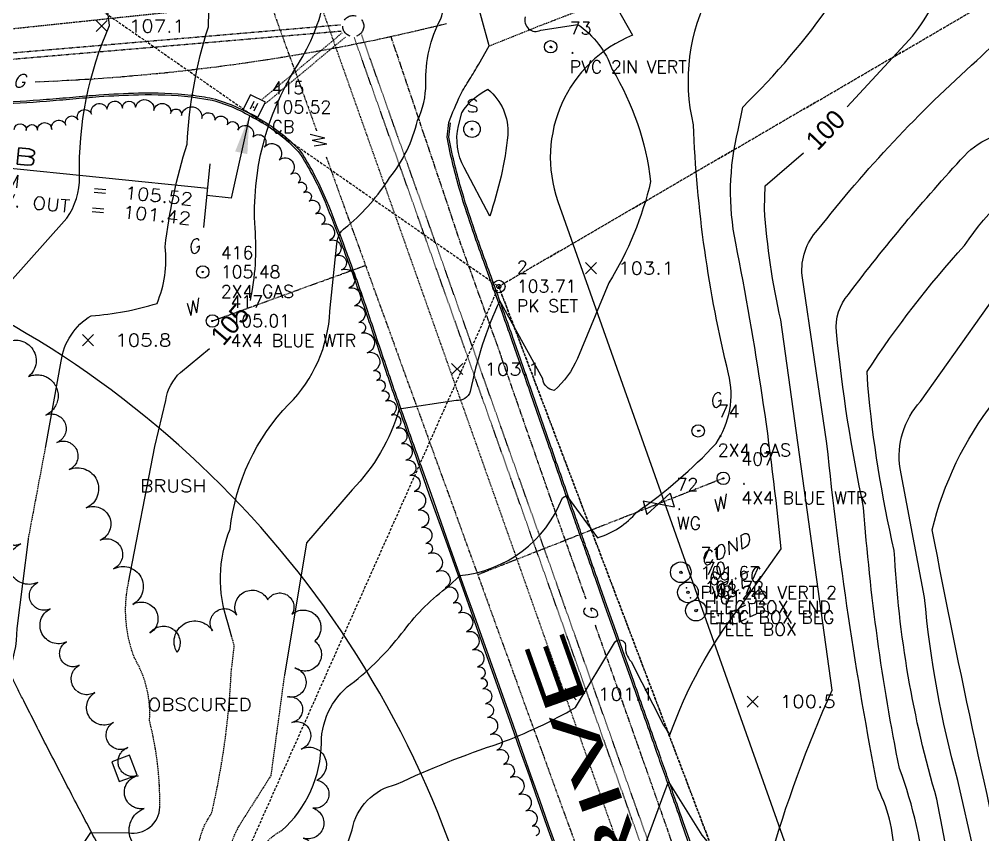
# Model space of a CAD drawing. Header units: feet. Extents: x 1023941 to 1026768, y 90264 to 94497.
# Drawn here: x 1024985.5 to 1025168.3, y 93148.8 to 93303.4 of the extents above; entities that cross this region are included whole.
import ezdxf
from ezdxf.enums import TextEntityAlignment as Align

# ---------------------------------------------------------------- set-up
doc = ezdxf.new("R2010")
doc.units = ezdxf.units.FT
doc.header["$MEASUREMENT"] = 0
for name, pattern in [('DASHED', [0.75, 0.5, -0.25]), ('DASHED4', [0.1875, 0.125, -0.0625]), ('DASHED8', [0.09375, 0.0625, -0.03125]), ('GAS', [1.44, 0.9, -0.06, 0.15, -0.06, 0, -0.06, 0.15, -0.06]), ('HIDDEN', [0.375, 0.25, -0.125]), ('LTP600', [40, 40, 0]), ('WATER2', [0.56, 0.4, -0.04, 0, -0.04, 0, -0.04, 0, -0.04])]:
    doc.linetypes.add(name, pattern=pattern)
for name, color, linetype in [('ANNOTATE', 10, 'Continuous'), ('BRUSH', 9, 'Continuous'), ('CF-INDEX', 11, 'Continuous'), ('CF-INTERMED', 9, 'Continuous'), ('CF-OB_INTER', 9, 'HIDDEN'), ('CF-OBS_INDX', 11, 'HIDDEN'), ('CURB', 10, 'Continuous'), ('CURB_BACK', 9, 'Continuous'), ('DESC', 2, 'Continuous'), ('DRIVE', 10, 'Continuous'), ('E1SIT', 11, 'Continuous'), ('E2SWL-H', 11, 'DASHED4'), ('E3BDL', 6, 'Continuous'), ('E6DRL-H', 9, 'DASHED8'), ('E6GAL', 9, 'GAS'), ('E6SIL', 9, 'Continuous'), ('E6SIT', 9, 'Continuous'), ('E6TOS', 9, 'Continuous'), ('E6WTL', 9, 'WATER2'), ('E7DRS', 10, 'Continuous'), ('E7DRS-H', 9, 'DASHED8'), ('E7GAT', 10, 'Continuous'), ('E7SIT', 10, 'Continuous'), ('E7SNT', 3, 'Continuous'), ('E7UTT', 10, 'Continuous'), ('E7WTS', 10, 'Continuous'), ('E7WTT', 10, 'Continuous'), ('ELEV', 9, 'Continuous'), ('GRAV_RD', 9, 'HIDDEN'), ('OBJECT', 10, 'Continuous'), ('PAVED_RD', 10, 'Continuous'), ('PNTS', 2, 'Continuous'), ('POST', 10, 'Continuous'), ('SIGN', 10, 'Continuous'), ('SPOTELEV', 9, 'Continuous'), ('STRUCTURE', 11, 'Continuous'), ('TEXT', 10, 'Continuous'), ('TEXT-OBS', 2, 'Continuous'), ('TREELINE', 9, 'LTP600'), ('W6TOS', 10, 'Continuous'), ('W6TVL', 10, 'DASHED'), ('W7TVS', 10, 'Continuous')]:
    doc.layers.add(name, color=color, linetype=linetype)
doc.styles.add('240BT', font='swiss.ttf', dxfattribs={"width": 2, "height": 8})
doc.styles.add('60', font='simplex.shx', dxfattribs={"width": 1.15, "height": 2.4})
doc.styles.add('60S', font='simplex.shx', dxfattribs={"width": 1.15, "oblique": 22, "height": 2.4})
doc.styles.add('80', font='simplex.shx', dxfattribs={"width": 1.66, "height": 3.08})
doc.styles.add('S6', font='SIMPLEX', dxfattribs={"height": 0.083333})
doc.dimstyles.get("Standard").update_dxf_attribs({"dimtxt": 0.18, "dimasz": 0.18, "dimexe": 0.18, "dimexo": 0.0625, "dimgap": 0.09, "dimtad": 0, "dimtih": 1, "dimtoh": 1, "dimdec": 4, "dimzin": 0, "dimdsep": 46, "dimtxsty": 'Standard', "dimcen": 0.09, "dimadec": 0, "dimazin": 0, "dimtfac": 1, "dimtdec": 4, "dimtofl": 0, "dimtmove": 0, "dimatfit": 3, "dimfxl": 1, "dimtolj": 1, "dimtzin": 0, "dimarcsym": 0})

# ---------------------------------------------------------------- blocks, each defined once
blk = doc.blocks.new('DMH')
blk.add_circle((0, 0), 0.05)
blk = doc.blocks.new('POST')
for radius in [0.49, 0.0508]:
    blk.add_circle((0, 0), radius)
blk = doc.blocks.new('ELOUT')
at = {"layer": 'E6SIL'}
for p, q in [((-0.1174, 0.1521), (-0.1174, -0.1521)), ((-1.2174, 0.0351), (-0.1174, 0.0351)), ((0, 0), (-0.1174, 0))]:
    blk.add_line(p, q, dxfattribs=at)
at = {"layer": 'E1SIT', "style": '80', "width": 1.66}
blk.add_attdef('STRUC.', (-1.1636, 0.0579), '', height=0.077, dxfattribs=at)
at = {"layer": 'E6SIT', "style": '60', "width": 1.15}
blk.add_text('OUT', height=0.06, dxfattribs=at).set_placement((-0.9358, -0.1462))
at = {"layer": 'E7SIT', "style": '60', "width": 1.15}
for s, p in [('RIM', (-1.1636, -0.0542)), ('=', (-0.6617, -0.0542)), ('INV.', (-1.1636, -0.1462)), ('=', (-0.6617, -0.1462))]:
    blk.add_text(s, height=0.06, dxfattribs=at).set_placement(p)
for tag, p in [('RIM', (-0.5059, -0.0542)), ('INV.OUT', (-0.5059, -0.1462))]:
    blk.add_attdef(tag, p, '', height=0.06, dxfattribs=at)
blk = doc.blocks.new('POINT')
blk.add_point((0, 0))
at = {"layer": 'DESC', "style": 'S6'}
blk.add_attdef('DESC', (0.1191, -0.1698), '', height=0.0833, dxfattribs=at)
at = {"layer": 'ELEV', "style": 'S6'}
blk.add_attdef('ELEV', (0.1191, -0.0403), '', height=0.0833, dxfattribs=at)
at = {"layer": 'PNTS', "style": 'S6'}
blk.add_attdef('POINT', (0.1191, 0.0855), '', height=0.0833, dxfattribs=at)
blk = doc.blocks.new('IP')
for radius in [0.0296, 0.00977]:
    blk.add_circle((0, 0), radius)
blk = doc.blocks.new('WG')
for p, q in [((-0.0334, -0.0669), (0.0334, 0.0669)), ((-0.0334, 0.0669), (0.0334, -0.0669)), ((-0.0334, 0.0669), (0.0334, 0.0669)), ((-0.0334, -0.0669), (0.0334, -0.0669))]:
    blk.add_line(p, q)
blk = doc.blocks.new('CB')
for p, q in [((-0.01, -0.0204), (-0.01, 0.0205)), ((0.01, -0.0204), (0.01, 0.0205))]:
    blk.add_line(p, q)
at = {"flags": 128}
blk.add_lwpolyline([(0.0398, 0.0398), (-0.0398, 0.0398), (-0.0398, -0.0398), (0.0398, -0.0398)], close=True, dxfattribs=at)
blk = doc.blocks.new('SIGN')
for radius in [0.49, 0.0508]:
    blk.add_circle((0, 0), radius)
blk = doc.blocks.new('OBJECT')
for radius in [0.49, 0.0508]:
    blk.add_circle((0, 0), radius)
blk = doc.blocks.new('SPOT')
for p, q in [((-0.5, -0.5), (0.5, 0.5)), ((-0.5, 0.5), (0.5, -0.5))]:
    blk.add_line(p, q)

msp = doc.modelspace()

# ---------------------------------------------------------------- linework, layer by layer
at = {"layer": 'BRUSH', "flags": 128}
msp.add_lwpolyline([(1024984.5, 93282.55, -1), (1024986.8, 93282.37, -1), (1024988.92, 93282.44, -1), (1024991.67, 93282.53, -1), (1024994.29, 93283.36, -1), (1024996.58, 93284.35, -1), (1024999.18, 93285.46, -1), (1025002.17, 93286.38, -1), (1025005.03, 93286.58, -1), (1025007.55, 93286.76, -1), (1025011, 93286.16, -1), (1025014.19, 93285.57, -1), (1025016.25, 93285.19, -1), (1025020.08, 93284.64, -1), (1025022.58, 93284.28, -1), (1025024.92, 93283.4, -1), (1025026.94, 93282.42, -1), (1025029.76, 93281.06, -1), (1025031.95, 93279.2, -1), (1025034.81, 93276.78, -1), (1025037.02, 93274.06, -1), (1025038.36, 93272.4, -1), (1025039.47, 93270.58, -1), (1025040.46, 93268.97, -1), (1025041.76, 93266.55, -1), (1025042.87, 93264.51, -1), (1025044.33, 93261.47, -1), (1025045.59, 93258.61, -1), (1025046.64, 93255.93, -1), (1025048.01, 93252.44, -1), (1025049.06, 93249.1, -1), (1025049.88, 93245.96, -1), (1025050.42, 93243.91, -1), (1025051.46, 93240.18, -1), (1025052.69, 93236.77, -1), (1025053.34, 93234.96, -1), (1025054.26, 93232.9, -1), (1025055.02, 93231.05, -1), (1025056.11, 93228.39, -1), (1025056.97, 93225.91, -1), (1025057.99, 93222.96, -1), (1025058.85, 93219.82, -1), (1025059.6, 93216.92, -1), (1025060.38, 93213.91, -1), (1025061.16, 93210.37, -1), (1025061.82, 93207.06, -1), (1025062.62, 93204.04, -1), (1025063.13, 93202.11, -1), (1025064.63, 93198.67, -1), (1025066.32, 93195.6, -1), (1025067.84, 93192.73, -1), (1025068.84, 93190.85, -1), (1025070.31, 93187.27, -1), (1025071.5, 93183.84, -1), (1025072.45, 93180.61, -1), (1025073.08, 93178.45, -1), (1025073.43, 93176.48, -1), (1025073.93, 93173.64, -1), (1025074.35, 93171.05, -1), (1025074.88, 93167.83, -1), (1025076.11, 93164.82, -1), (1025077.44, 93162.13, -1), (1025078.66, 93159.66, -1), (1025080.26, 93156.41, -1), (1025081.6, 93153.31, -1), (1025082.77, 93150.42, -1), (1025083.52, 93148.56, -1)], format="xyb", dxfattribs=at)
at = {"layer": 'CF-INDEX', "flags": 128}
for points, elevation in [([(1025142.59, 93286.82), (1025154.33, 93299.52, 0.099354231), (1025161.7, 93312.79, -0.132669253), (1025168.19, 93320.81, 0.532194496), (1025168.76, 93326.68, 0.171015568), (1025162.57548, 93329.40781), (1025156.08, 93329.65, -0.609656161), (1025154.73279, 93332.09928), (1025154.73, 93352.16, -0.088678467), (1025164.18, 93372.18, 0.115578483), (1025173.06, 93395.3), (1025175.91, 93401.65, 0.105061443), (1025180.48, 93414.12, 0.067646878), (1025183.50911, 93435.38885, -0.202223393), (1025188.74751, 93447.62782, 0.067267603), (1025209.77, 93476.86, -0.062556426), (1025221.22, 93503.43, -0.038665189), (1025243.92065, 93521.69766, -0.046662127), (1025256.69514, 93527.33613, 0.169324307), (1025263.21, 93534.72, -0.169273955), (1025276.17, 93551.58, 0.055520273), (1025296.6, 93580.18), (1025308.07, 93599.07), (1025320.55, 93609.68)], 100), ([(1025029.33, 93250.1, 0.073934856), (1025030.2, 93263.85, -0.154498567), (1025037.94, 93294.25, 0.087944256), (1025043.20244, 93306.45501), (1025041.54, 93320.77), (1025039.72, 93321.22), (1025050.26, 93323.47, 0.162742498), (1025042.33, 93346.73, -0.295846267), (1025040.45663, 93356.47152, 0.147696968), (1025038.22, 93382.55, 0.218183554), (1025028.83, 93396.48), (1025024.03, 93400.78, -0.05626939), (1025024.02, 93413.94, -0.367542845), (1025027.25, 93424.11), (1025076.8, 93458.64, -0.047718052), (1025119.89, 93484.87, -0.074027261), (1025139.92506, 93492.9365, 0.068482437), (1025156.79, 93501.1), (1025168.14, 93507.04)], 105), ([(1025176.05109, 93126.45123, -0.011677527), (1025158.71, 93206.63, -0.104106154), (1025170.38069, 93230.87454, 0.17769359), (1025176.51, 93248.11), (1025196.31, 93263.58, 0.02735897), (1025220.26, 93296.2), (1025228.00497, 93298.22509), (1025228.95, 93298.66), (1025229.88, 93315.83, -0.286862442), (1025233.34, 93318.9), (1025239.05, 93321.79)], 95), ([(1025052.75, 93101.43, -0.046120461), (1025057.39, 93117.42, -0.147480165), (1025063.6109, 93118.90913, 0.061641686), (1025076.11, 93121.74, -0.194800718), (1025099.08, 93140.79, 0.208594313), (1025103.82, 93145.65), (1025107.83602, 93156.70611), (1025108.68, 93158.82), (1025114.97328, 93148.73743), (1025119.66, 93143.18, 0.760064694), (1025127.71973, 93143.35882, -0.036729437), (1025139.75, 93176.22), (1025129.99, 93246.44, -0.038957029), (1025126.86, 93267.47), (1025126.98, 93271.83), (1025134.3, 93278.14)], 100), ([(1025006.2, 93196.61), (1025011.17, 93222.44), (1025013.25, 93231.13, -0.168633872), (1025016.06396, 93236.47979), (1025021.54, 93240.98)], 105), ([(1024977.92, 93136.26), (1024979.62, 93136.68), (1024987.25, 93138.62, 0.189740512), (1024993.09195, 93141.67557), (1024997.52, 93146.92), (1024999.07, 93149.25), (1025006.19105, 93149.17133, 0.453780127), (1025012.14, 93154.04)], 105)]:
    msp.add_lwpolyline(points, format="xyb", dxfattribs=dict(at, elevation=elevation))
at = {"layer": 'CF-INTERMED', "flags": 128}
for points, elevation in [([(1025151.5, 93143.88, 0.121846859), (1025148.43, 93157.55, -0.022728143), (1025138.72465, 93222.98573), (1025134.03544, 93254.84129, -0.216076491), (1025136.97, 93263.46, -0.044365288), (1025167.19, 93295.63, 0.05584802), (1025179.06, 93309.27, 0.397211018), (1025180.36775, 93313.05729, 0.080998458), (1025171.73, 93330.5, 0.1136518), (1025173.42, 93347.31, -0.155364058), (1025179.12, 93373.5, 0.130783918), (1025180.88, 93381.96), (1025181.31, 93389.14, -0.042741435), (1025190.29, 93399.99, 0.077464171), (1025197.9054, 93420.70082, -0.112124919), (1025202.57, 93429.36, 0.066140816), (1025212.99, 93444.99, -0.069354048), (1025219.40564, 93452.31935, 0.121162541), (1025235.85008, 93477.34125, -0.06822061), (1025247.94457, 93507.08522), (1025253.04, 93517.08, 0.129719108), (1025268.55, 93525.58, 0.072804105), (1025276.94843, 93544.86856, -0.08422155)], 99), ([(1025025.82, 93186.27), (1025025.05451, 93188.98176, -0.181632539), (1025025.47716, 93206.72952, -0.165290721), (1025036.64704, 93230.46332, 0.185467488), (1025044.41423, 93248.06513), (1025045.76, 93260.85, -0.278428335), (1025047.82, 93264.26, 0.073784239), (1025055.72652, 93273.37061, 0.113916161), (1025061.03, 93284.26, 0.115512291), (1025062.61, 93291.24, -0.127745243), (1025065.4398, 93303.5522, 0.16182485), (1025065.70151, 93308.20765, 0.037421311), (1025059.42, 93323.49, 0.064779273), (1025067.57802, 93337.93076, 0.247178523), (1025065.17, 93352.21, -0.206008404), (1025062.85, 93359.41, -0.046923215), (1025067.06, 93397.08), (1025059.38066, 93414.7092, -0.139614459)], 104), ([(1025035.29, 93149.58, 0.210173172), (1025042.79, 93166.22, -0.249135316), (1025049.11, 93177.87, 0.058411419), (1025058.54, 93187.61, -0.071049434), (1025066.97, 93195.94), (1025069.05, 93197.95, 0.284176462), (1025088.52796, 93212.67327), (1025089.3, 93213.14), (1025095.19, 93205.09, 0.141989956), (1025102.65913, 93209.99609, 0.053951986), (1025117.69, 93222.98, 0.21197746), (1025120.06, 93236.22, -0.050546866), (1025113.40544, 93283.43757, -0.180533701), (1025116.65151, 93308.76842), (1025116.75, 93310.88), (1025106.83, 93310.78), (1025107.20134, 93316.26992), (1025108.25165, 93336.51525, -0.163548019), (1025114.4987, 93351.06926, -0.020798508), (1025131.7819, 93377.40028, -0.049103285), (1025148.51272, 93401.89602), (1025156.75, 93414.76, 0.25257753)], 102), ([(1024990.52, 93222.51), (1024993.40946, 93238.59153, -0.226768871), (1024999.12, 93247.23, 0.060299173), (1025011.61, 93249.57, 0.129180169), (1025013.15, 93260.29, -0.04821213), (1025017.31923, 93279.7403, -0.062678212), (1025021.34925, 93302.02642, 0.071864369), (1025019.91, 93317.63), (1025028.19, 93319.43, 0.215566683), (1025022.32871, 93341.11416), (1025016.04, 93351.28, -0.265225257), (1025013.29267, 93355.85118, 0.0315471), (1025008.67, 93380.76, -0.105160449), (1025008.95, 93387.96, 0.080833001), (1025009.57, 93403.02), (1025010.39, 93412.41)], 106), ([(1024952.3, 93193.43), (1024962.42, 93204.68, 0.076128477), (1024968.68, 93229.04, -0.168998846), (1024975.87, 93244.92), (1024994.5, 93265.71, 0.153848706), (1024996.89697, 93273.58405, -0.110908599), (1025002.62, 93302.28), (1025001.2, 93313.52, -0.289794588), (1025003.76, 93320.07), (1025011.89, 93331.98, 0.187445758), (1025000.65504, 93351.43915, -0.151907367), (1024993.87982, 93357.76486), (1024989.06023, 93363.4242, -0.432524351), (1024988.93923, 93365.65417, 0.080179791), (1024994.26627, 93375.92075, -0.173620199), (1024998.33, 93380.86, 0.294249215), (1025006.99, 93401.07), (1025007.07, 93410.61)], 107), ([(1025168.88, 93113.8, -0.019364146), (1025159.59487, 93155.535, -0.0584693), (1025151.5, 93202.67, -0.034019542), (1025146.49, 93234.07), (1025146.39, 93236.62, -0.041189682), (1025164.86, 93260.55, -0.124361598), (1025182.37, 93276.66, 0.20229435), (1025195.97, 93295.76, -0.106410781), (1025198.85159, 93302.92405), (1025204.7234, 93313.8831), (1025207.14, 93317.85), (1025214.14, 93315.15, 0.236776761), (1025217.13986, 93316.22356, -0.146104648), (1025235.42693, 93329.63636, 0.041467269), (1025271.16, 93353.34, -0.022872547), (1025297.51494, 93371.4912, 0.133495756)], 97), ([(1025172.9, 93118.11), (1025163.57, 93159.08, -0.045317887), (1025157.27, 93193.77), (1025152.61, 93218.26, -0.227673775), (1025156.51, 93230.96), (1025171.91386, 93252.7311, -0.150688741), (1025186.54, 93267.93, 0.120727154), (1025195.42176, 93276.81873, 0.048529486), (1025213.15, 93305.4, -0.242305916), (1025215.14025, 93307.37784), (1025221.79, 93309.04, 0.129044913), (1025222.9, 93317.23), (1025247.47, 93331.89), (1025302.27, 93369.37, 0.035692885)], 96), ([(1025037.06, 93135.02, 0.2072341), (1025048.62, 93149.74, -0.302248504), (1025057.06, 93158.36, -0.029738852), (1025076.64, 93166.16, 0.041664184), (1025091.02, 93172.91), (1025098.43, 93185.21, -0.756106958), (1025100.48411, 93184.67789, 0.209851803), (1025101.56, 93181.68), (1025107.74, 93169.58), (1025108.94, 93167.73, -0.080749825), (1025122.19, 93191.91), (1025130.05, 93203.04, 0.024765146), (1025121.42, 93261, -0.111307282), (1025121.87869, 93282.3864), (1025122.75, 93286.8, 0.048382902), (1025139.72054, 93306.75955)], 101), ([(1025081.49, 93303.9, 0.66266881), (1025084.43, 93301.35), (1025091.46, 93302.47, -0.157735155), (1025097.99, 93293.92, -0.105831967), (1025105.28, 93272.7, -0.080705643), (1025097.37085, 93253.45402), (1025091.38, 93239.12, -0.117009246), (1025086.95, 93233.06, -0.347200081), (1025084.8, 93235.23), (1025076.63, 93250.05, 0.059584446), (1025071.05327, 93232.85641, -0.34699501), (1025068.39698, 93231.13161), (1025057.55, 93229.5, -0.126499314), (1025048.61, 93214.23), (1025039.95, 93204.16), (1025035.77, 93179.05)], 103), ([(1025157.41152, 93139.44194, 0.069703901), (1025152.5, 93161.34, -0.031660826), (1025145.7, 93210.85, -0.027443994), (1025140.52678, 93244.17084, -0.202557716), (1025142.80411, 93251.26897, -0.024390028), (1025164.81, 93277.56, -0.107526302), (1025170.46, 93281.31, 0.319105409)], 98), ([(1024963.98, 93165.53), (1024965.78, 93166.13), (1024973.71, 93168.99, 0.154388305), (1024978.04183, 93171.81947, 0.209571334), (1024985.05, 93187.91), (1024987.19, 93204.84)], 106)]:
    msp.add_lwpolyline(points, format="xyb", dxfattribs=dict(at, elevation=elevation))
at = {"layer": 'CF-INTERMED', "elevation": 104, "flags": 128}
msp.add_lwpolyline([(1025068.79, 93283.23), (1025069.44, 93285.7, -0.13969556), (1025074.39, 93290.16, -0.240686969), (1025078.18985, 93281.47437, -0.053931121), (1025074.75, 93266.12), (1025069.91, 93275.31, -0.180724603), (1025068.79, 93283.23), (1025068.79, 93283.23)], format="xyb", close=True, dxfattribs=at)
at = {"layer": 'CF-OB_INTER', "elevation": 106, "flags": 128}
msp.add_lwpolyline([(1024987.19, 93204.84), (1024990.52, 93222.51)], dxfattribs=at)
at = {"layer": 'CF-OB_INTER', "flags": 128}
for points, elevation in [([(1025021.9, 93127.34, 0.0473194), (1025019.79709, 93142.11219, -0.223791447), (1025021.97, 93152.83, 0.045756586), (1025025.69, 93179.62), (1025026.27, 93184.58), (1025025.82, 93186.27)], 104), ([(1025035.77, 93179.05), (1025033.2, 93160), (1025026.97462, 93150.17752, 0.128359932), (1025024.93842, 93141.64741, 0.08447292), (1025028.89, 93114.28, -0.154098029), (1025029.71, 93106.8)], 103), ([(1025040.54, 93088.76, -0.01856145), (1025029.68, 93124.31, -0.120344805), (1025029.66, 93140.71, -0.277117847), (1025035.29, 93149.58)], 102)]:
    msp.add_lwpolyline(points, format="xyb", dxfattribs=dict(at, elevation=elevation))
at = {"layer": 'CF-OBS_INDX', "elevation": 105, "flags": 128}
msp.add_lwpolyline([(1025012.14, 93154.04, 0.065723856), (1025010.18669, 93170.39002, 0.152889013), (1025007.35772, 93182.2629, -0.146564836), (1025006.2, 93196.61)], format="xyb", dxfattribs=at)
at = {"layer": 'CURB', "flags": 128}
for points in [[(1024980.63, 93287.64, 0.007424), (1024990.61, 93288.26, 0.002735), (1024995.6, 93288.68, -0.00502), (1025000.59, 93289.1, -0.010741), (1025008.07, 93289.47, -0.031712), (1025018.11, 93289.08, -0.023745), (1025022.13, 93288.43, -0.069999), (1025030.6, 93284.77, -0.084552), (1025038.59, 93278.66), (1025039.2, 93277.83, -0.041844), (1025043.78, 93269.02, -0.007959), (1025046.9, 93260.99, -0.005684), (1025050.33, 93251.61, -0.002949), (1025051.94, 93246.87, 0.000194), (1025053.54, 93242.13, 0.000194), (1025055.16, 93237.4, 0.002342), (1025056.77, 93232.66), (1025056.92, 93232.24, 0.000358), (1025058.59, 93227.52, 0.000171), (1025060.25, 93222.81, 0.000171), (1025061.93, 93218.1), (1025063.6, 93213.38), (1025066.95, 93203.96), (1025070.3, 93194.54), (1025071.39, 93191.47), (1025072.48, 93188.4), (1025075.82, 93178.97), (1025079.17, 93169.55), (1025080.84, 93164.84), (1025082.51, 93160.13), (1025084.18, 93155.41), (1025085.85, 93150.7), (1025087.2, 93146.89, -0.000153), (1025088.54, 93143.09, -0.00019)], [(1025112.87, 93146.21), (1025111.22, 93150.92, 0.000131), (1025109.56, 93155.64, 0.000113), (1025108.13, 93159.72, 0.000168), (1025106.69, 93163.79, 0.000194), (1025105.03, 93168.51, 0.000103), (1025103.36, 93173.22, 0.000103), (1025101.69, 93177.93), (1025100.02, 93182.65), (1025098.35, 93187.36), (1025096.68, 93192.07), (1025095.01, 93196.79, -0.000175), (1025093.34, 93201.5, -0.000134), (1025092.06, 93205.12, -0.000245), (1025090.78, 93208.74, -0.00032), (1025089.13, 93213.46, -0.000229), (1025087.48, 93218.18, -0.000229), (1025085.84, 93222.91), (1025084.19, 93227.63), (1025082.55, 93232.35, 0.000228), (1025080.91, 93237.07, 0.000139), (1025079.9, 93239.94, 0.000864), (1025078.9, 93242.81, 0.001423), (1025077.21, 93247.51), (1025075.51, 93252.22), (1025073.82, 93256.93, -0.003045), (1025072.13, 93261.63, -0.006517), (1025069.85, 93268.43, -0.020661), (1025067.25, 93278.11), (1025066.66, 93281.06), (1025066.98, 93283.87)]]:
    msp.add_lwpolyline(points, format="xyb", dxfattribs=at)
at = {"layer": 'CURB_BACK', "flags": 128}
for points in [[(1024980.64, 93287.31, 0.007421), (1024990.62, 93287.93, 0.002735), (1024995.61, 93288.35, -0.005007), (1025000.6, 93288.77, -0.010727), (1025008.07, 93289.14, -0.031913), (1025018.1, 93288.74), (1025022.05, 93288.1, -0.070222), (1025030.42, 93284.48, -0.086014), (1025038.39, 93278.35), (1025038.93, 93277.62, -0.041646), (1025043.51, 93268.8, -0.007921), (1025046.59, 93260.87, -0.005698), (1025050.02, 93251.48, -0.00294), (1025051.63, 93246.75, 0.000196), (1025053.24, 93242.01, 0.000196), (1025054.85, 93237.27, 0.002364), (1025056.46, 93232.54), (1025056.61, 93232.13, 0.000331), (1025058.27, 93227.41, 0.000171), (1025059.94, 93222.7, 0.000171), (1025061.61, 93217.99), (1025063.28, 93213.27), (1025066.64, 93203.85), (1025069.99, 93194.43), (1025071.08, 93191.36), (1025072.17, 93188.29), (1025075.51, 93178.86), (1025078.86, 93169.44), (1025080.53, 93164.73), (1025082.2, 93160.01), (1025083.87, 93155.3), (1025085.54, 93150.59), (1025086.88, 93146.78, -0.000155)], [(1025113.19, 93146.32), (1025111.53, 93151.04, 0.000129), (1025109.88, 93155.75, 0.000111), (1025108.44, 93159.83, 0.000169), (1025107.01, 93163.9, 0.000195), (1025105.34, 93168.62, 0.000104), (1025103.67, 93173.33, 0.000104), (1025102, 93178.05), (1025100.33, 93182.76), (1025098.66, 93187.47), (1025096.99, 93192.18), (1025095.32, 93196.9, -0.000174), (1025093.65, 93201.61, -0.000134), (1025092.37, 93205.23, -0.000246), (1025091.1, 93208.85, -0.00032), (1025089.45, 93213.57, -0.000229), (1025087.79, 93218.29, -0.000229), (1025086.15, 93223.02), (1025084.51, 93227.74), (1025082.86, 93232.46, 0.00023), (1025081.22, 93237.18, 0.00014), (1025080.22, 93240.05, 0.000861), (1025079.21, 93242.92, 0.001417), (1025077.52, 93247.62, -0.000101), (1025075.83, 93252.33, -0.000101), (1025074.14, 93257.04, -0.003035), (1025072.45, 93261.74, -0.006502), (1025070.17, 93268.53, -0.020729), (1025067.57, 93278.21), (1025066.99, 93281.09), (1025067.31, 93283.83)]]:
    msp.add_lwpolyline(points, format="xyb", dxfattribs=at)
at = {"layer": 'DRIVE', "flags": 128}
msp.add_lwpolyline([(1025000.62, 93146.53, -0.00025), (1024998.29, 93150.96, -0.001338), (1024995.96, 93155.38), (1024995.45, 93156.37, -0.000322), (1024993.15, 93160.81, -0.000736), (1024990.85, 93165.26, -0.000736), (1024988.58, 93169.71, -0.001452), (1024986.31, 93174.17, -0.000675), (1024985.27, 93176.25, -0.000855), (1024984.24, 93178.33, -0.001838)], format="xyb", dxfattribs=at)
at = {"layer": 'E2SWL-H'}
for p, q in [((1024965.9249, 93299.74624), (1025042.0894, 93307.76133)), ((1025042.0894, 93307.76133), (1025106.5286, 93125.83665))]:
    msp.add_line(p, q, dxfattribs=at)
at = {"layer": 'E3BDL'}
for p, q in [((1025074.58446, 93348.7914), (1025101.84251, 93300.41091)), ((1025087.6808, 93268.89986), (1025239.11962, 92841.35802))]:
    msp.add_line(p, q, dxfattribs=at)
for centre, radius, start, end in [((1025111.24618, 93277.24691), 25, 112.095202, 199.5045612), ((1024890.67439, 93082.31047), 188, 19.5045612, 73.749839)]:
    msp.add_arc(centre, radius, start, end, dxfattribs=at)
at = {"layer": 'E6DRL-H'}
for p, q in [((1024961.85479, 93295.18413), (1025046.4723, 93302.41488)), ((1024961.95696, 93293.98849), (1025046.57447, 93301.21924)), ((1025031.57622, 93288.25965), (1025046.78715, 93300.89456)), ((1025032.2037, 93287.48101), (1025047.41463, 93300.11592)), ((1025146.60992, 93025.52184), (1025049.03913, 93299.95933)), ((1025148.02325, 93026.02432), (1025050.45246, 93300.46181))]:
    msp.add_line(p, q, dxfattribs=at)
at = {"layer": 'E6GAL', "flags": 128}
for points in [[(1024988.49303, 93291.58201, 0.05125597), (1025066.51571, 93302.63436)], [(1025055.96439, 93300.17403), (1025066.99035, 93267.52308, 0.006529516), (1025069.29956, 93260.63571, 0.00304115), (1025070.99969, 93255.90728), (1025072.68722, 93251.20416), (1025074.38901, 93246.48921, -0.001421425), (1025076.0714, 93241.81047, -0.000863905), (1025077.06785, 93238.95057, -0.000139129), (1025078.07823, 93236.07949, -0.00022781), (1025079.71596, 93231.36601), (1025081.35712, 93226.64269), (1025083.00656, 93221.92427, 0.000228906), (1025084.64679, 93217.19362, 0.000229036), (1025086.29796, 93212.47028, 0.000320129), (1025087.9499, 93207.74475, 0.000245161), (1025089.23172, 93204.11959, 0.000133973), (1025090.512, 93200.4988, 0.000174959), (1025092.18231, 93195.78791), (1025092.97582, 93193.54519)], [(1025094.73176, 93188.58755), (1025095.52247, 93186.35746), (1025097.19214, 93181.6484), (1025098.86224, 93176.92811, -0.00010304), (1025100.53247, 93172.21746, -0.000102952), (1025102.20129, 93167.51081, -0.000194038), (1025103.86083, 93162.79209, -0.000168012), (1025105.30027, 93158.72369, -0.000112967), (1025106.72941, 93154.64614, -0.000131023), (1025108.38918, 93149.92678), (1025110.03931, 93145.21641), (1025111.69976, 93140.49515, 0.000158987), (1025113.36025, 93135.77374, 0.000158932), (1025115.02018, 93131.06396, 0.000238086), (1025116.68173, 93126.33956, 0.000195924), (1025118.06197, 93122.45886, 0.000123987), (1025119.43233, 93118.56786, 0.000151057), (1025121.11357, 93113.85437), (1025122.78342, 93109.14479), (1025124.46437, 93104.43213), (1025126.14342, 93099.72479), (1025127.81357, 93095.01436, -0.000155043), (1025129.49342, 93090.30479, -0.000154948), (1025131.16223, 93085.59814, -0.000248318), (1025132.82667, 93080.89387), (1025132.9471, 93080.54262, -0.000191551), (1025134.62116, 93075.81116, -0.000158884), (1025136.27931, 93071.10641, -0.000159014), (1025137.92883, 93066.3878), (1025139.58898, 93061.66735), (1025140.31602, 93059.58759)]]:
    msp.add_lwpolyline(points, format="xyb", dxfattribs=at)
at = {"layer": 'E6WTL'}
for p, q in [((1025022.11366, 93246.22537), (1025051.16642, 93256.77291)), ((1025119.06288, 93216.38172), (1025072.46847, 93198.0973))]:
    msp.add_line(p, q, dxfattribs=at)
at = {"layer": 'E6WTL', "flags": 128}
for points in [[(1025031.56034, 93310.77705), (1025041.89527, 93282.30993)], [(1025043.69703, 93277.34705), (1025096.07896, 93133.06318)]]:
    msp.add_lwpolyline(points, dxfattribs=at)
at = {"layer": 'GRAV_RD', "flags": 128}
msp.add_lwpolyline([(1025074.64, 93298.38, -0.002573), (1025079.29, 93300.24, -0.002573), (1025083.93, 93302.11), (1025084.1, 93302.17, -0.001085), (1025088.76, 93303.96, -0.000907), (1025093.43, 93305.76, -0.000487), (1025095.95, 93306.71, -0.000769), (1025098.46, 93307.66, -0.00143), (1025103.16, 93309.38, 0.001044), (1025107.85, 93311.11, 0.000718), (1025111.07, 93312.31, 0.002021), (1025114.28, 93313.52, 0.00294), (1025118.93, 93315.37, 0.00075), (1025123.57, 93317.22, 0.00075), (1025128.21, 93319.1, -0.000826), (1025132.84, 93320.98), (1025133.87, 93321.39, -0.000654), (1025138.52, 93323.24, -0.000161), (1025143.16, 93325.09), (1025146.02, 93326.22), (1025150.32, 93327.93, -0.009588), (1025154.62, 93329.63, -0.022469), (1025161.96, 93331.96, -0.054433), (1025168.2, 93333.02, -0.093993), (1025172.91, 93329.72, -0.030902), (1025178.67, 93321.58, -0.010226), (1025182.97, 93314.6, -0.006572), (1025187.9, 93305.91, -0.002508), (1025190.28, 93301.51, 0.001783), (1025192.66, 93297.11, 0.001184), (1025194.28, 93294.21, 0.003291), (1025195.9, 93291.3, 0.004952), (1025198.47, 93287.02, 0.001259), (1025201.05, 93282.73, 0.000628), (1025202.34, 93280.6, 0.000258), (1025203.64, 93278.48, 0.000517), (1025206.27, 93274.22, -0.001666), (1025208.89, 93269.96, -0.001665), (1025211.45, 93265.67, -0.005768), (1025214.01, 93261.37), (1025214.73, 93260.11, -0.002545), (1025217.12, 93255.72, -0.001978), (1025219.52, 93251.33, -0.004247), (1025224.18, 93242.48, -0.002291), (1025226.43, 93238.01, -0.002521), (1025228.67, 93233.55), (1025229.08, 93232.72, -0.008143), (1025231.11, 93228.16, -0.002109), (1025233.15, 93223.59, -0.00211), (1025235.11, 93218.99, 0.004656), (1025237.07, 93214.39), (1025237.37, 93213.72, 0.005229), (1025239.52, 93209.21, -0.001022), (1025241.67, 93204.7, -0.000616), (1025242.95, 93201.97, -0.002364), (1025244.23, 93199.24, -0.003923), (1025246.24, 93194.66, -0.001152), (1025248.25, 93190.08, -0.001152), (1025250.22, 93185.49), (1025252.18, 93180.89), (1025253.09, 93178.76, -0.000222), (1025254, 93176.62, -0.000478), (1025255.96, 93172.02, -0.000348), (1025257.91, 93167.42, -0.000348), (1025259.85, 93162.81, 0.00059), (1025261.79, 93158.2, 0.00059), (1025263.75, 93153.6, 0.001429), (1025265.71, 93149, 0.000996), (1025267.11, 93145.81, 0.002548), (1025268.5, 93142.61, 0.00446), (1025272.74, 93133.55, 0.001605), (1025274.92, 93129.05, -0.003235), (1025277.1, 93124.54, -0.003231), (1025279.16, 93119.99, -0.006595), (1025281.21, 93115.44), (1025281.53, 93114.67, -0.005505), (1025283.35, 93110.02, -0.003505), (1025285.17, 93105.36, -0.003508), (1025286.85, 93100.65, -0.000885), (1025288.54, 93095.94, -0.000886), (1025290.19, 93091.22, 0.000987), (1025291.85, 93086.5), (1025292.3, 93085.24, -0.002527), (1025293.92, 93080.51, -0.003116), (1025295.54, 93075.78, -0.001346), (1025296.2, 93073.72, -0.001346), (1025296.86, 93071.67)], format="xyb", dxfattribs=at)
at = {"layer": 'PAVED_RD', "flags": 128}
msp.add_lwpolyline([(1025066.98, 93283.87, -0.016597), (1025069.19, 93289.14, -0.019602), (1025070.93, 93292.04, 0.003179), (1025072.66, 93294.93), (1025074.64, 93298.38), (1025067.38, 93324.99), (1025059.2, 93323.48), (1025055.97, 93323.16), (1025053.41, 93323.7)], format="xyb", dxfattribs=at)
at = {"layer": 'STRUCTURE', "flags": 128}
msp.add_lwpolyline([(1025004.45, 93158.86), (1025007.81, 93160.12), (1025006.4, 93163.89), (1025003.04, 93162.63), (1025004.45, 93158.86)], close=True, dxfattribs=at)
at = {"layer": 'TREELINE', "flags": 128}
msp.add_lwpolyline([(1025038.04, 93083.95, -1), (1025035.89, 93090.96, -1), (1025033.67, 93097.08, -1), (1025030.38, 93104.36, -1), (1025027.97, 93109.48, -1), (1025024.83, 93116.84, -1), (1025022.33, 93122.62, -1), (1025018.84, 93129.83, -1), (1025016.46, 93134.92, -1), (1025014.27, 93140.5, -1), (1025012.37, 93145.49, -1), (1025009.14, 93153.76, -1), (1025008.01, 93159.99, -1), (1025006.09, 93165.32, -1), (1025003.33, 93170.08, -1), (1024999.82, 93175.75, -1), (1024996.83, 93180.94, -1), (1024994.46, 93185.38, -1), (1024991.35, 93191.65, -1), (1024988.96, 93196.62, -1), (1024985.74, 93203.94, -1), (1024983.39, 93208.87, -1), (1024979.3, 93215.74, -1), (1024976.28, 93220.56, -1), (1024972.04, 93227.36, -1), (1024969.47, 93231.86, -1), (1024967.24, 93237.93, -1), (1024969.5, 93243.96, -1), (1024976.1, 93245.21, -1), (1024982.37, 93241.75, -1), (1024987.2, 93235.67, -1), (1024990.5, 93228.39, -1), (1024992.62, 93223.2, -1), (1024994.93, 93218.03, -1), (1024998.18, 93210.78, -1), (1025000.82, 93204.65, -1), (1025003.32, 93199.2, -1), (1025007.01, 93192.48, -1), (1025010.23, 93187.01, -1), (1025015.41, 93183.37, -1), (1025022.15, 93187.44, -1), (1025026.73, 93190.43, -1), (1025032.62, 93193.35, -1), (1025037.19, 93190.61, -1), (1025041.54, 93185.52, -1), (1025037.77, 93180.44, -1), (1025036.33, 93174.95, -1), (1025037.22, 93170.11, -1), (1025038.97, 93165.05, -1), (1025041.93, 93159.13, -1), (1025041.18, 93153.85, -1), (1025039.35, 93148.15, -1), (1025038.07, 93142.91, -1), (1025039.71, 93137.49, -1), (1025041.21, 93132.49, -1), (1025040.43, 93122.86, -1), (1025042.49, 93117.22, -1), (1025044.78, 93112.41, -1), (1025047.72, 93106.63, -1), (1025050.81, 93101.11, -1), (1025053.38, 93096.06, -1), (1025055.76, 93091.39, -1), (1025060.04, 93084.63, -1), (1025062.95, 93079.38, -1), (1025065.3, 93074.59, -1), (1025067.81, 93069.16, -1), (1025070.53, 93063.6, -1), (1025071.03, 93057.96, -1), (1025072.74, 93050.02, -1), (1025075.7, 93044.04, -1), (1025078.54, 93038.76, -1), (1025081.17, 93034.4, -1), (1025083.67, 93029.93, -1), (1025086.02, 93024.05, -1), (1025088.02, 93018.75, -1), (1025090.26, 93013.14, -1), (1025092.86, 93007, -1), (1025095.36, 93001.55, -1), (1025097.55, 92996.68, -1), (1025099.43, 92987.71, -1), (1025096.21, 92982.68, -1), (1025091.15, 92985.22, -1), (1025086.97, 92991.25, -1), (1025083.34, 92996.84, -1), (1025079.22, 93004.08, -1), (1025076.65, 93008.81, -1), (1025072.55, 93017.18, -1), (1025070.5, 93022.47, -1), (1025067.16, 93030.95, -1), (1025064.09, 93036.87, -1), (1025061.41, 93041.93, -1), (1025058.05, 93048.82, -1), (1025054.88, 93055.06, -1), (1025050.67, 93062.63, -1), (1025047.49, 93068.02, -1), (1025042.6, 93075.62, -1), (1025039.2, 93080.57, -1), (1025038.04, 93083.95)], format="xyb", close=True, dxfattribs=at)
at = {"layer": 'W6TVL'}
for p, q in [((1025811.0065, 93679.5322), (1025076.462, 93252.7679)), ((1025076.462, 93252.7679), (1025811.0065, 93679.5322)), ((1024864.53015, 93399.99083), (1025076.462, 93252.7679)), ((1025076.462, 93252.7679), (1025013.51105, 93111.45369)), ((1025076.462, 93252.7679), (1026034.026, 90731.5309)), ((1026034.026, 90731.5309), (1025076.462, 93252.7679))]:
    msp.add_line(p, q, dxfattribs=at)

# ---------------------------------------------------------------- block references
at = {"layer": 'E6SIL', "xscale": 40.00000000004082, "yscale": 40, "zscale": 40, "rotation": 354.1875529881252}
msp.add_blockref('ELOUT', (1025025.70361, 93269.52084), dxfattribs=at).add_auto_attribs({'STRUC.': 'CB', 'RIM': '105.52', 'INV.OUT': '101.42'})
at = {"layer": 'E6TOS', "xscale": 28.80000000004657, "yscale": 28.80000000000291, "zscale": 28.79999999999999}
for p, values in [((1025086.50117, 93298.09798), {'ELEV': '.', 'POINT': '73', 'DESC': 'PVC 2IN VERT'}), ((1025029.94066, 93286.75804), {'ELEV': '105.52', 'POINT': '415', 'DESC': 'CB'}), ((1025020.28804, 93255.51594), {'ELEV': '105.48', 'POINT': '416', 'DESC': '2X4 GAS'}), ((1025022.11366, 93246.22537), {'ELEV': '105.01', 'POINT': '417', 'DESC': '4X4 BLUE WTR'}), ((1025114.59667, 93225.43889), {'ELEV': '.', 'POINT': '74', 'DESC': '2X4 GAS'}), ((1025119.06288, 93216.38172), {'ELEV': '.', 'POINT': '407', 'DESC': '4X4 BLUE WTR'}), ((1025106.77335, 93211.5591), {'ELEV': '.', 'POINT': '72', 'DESC': 'WG'}), ((1025111.29161, 93198.4524), {'ELEV': '101.67', 'POINT': '71', 'DESC': 'PVC 2IN VERT 2'}), ((1025112.06599, 93195.63843), {'ELEV': '101.72', 'POINT': '70', 'DESC': 'ELEC BOX END'}), ((1025112.85543, 93193.72259), {'ELEV': '101.32', 'POINT': '69', 'DESC': 'ELEC BOX BEG'}), ((1025114.16504, 93191.44287), {'ELEV': '.', 'POINT': '68', 'DESC': 'TELE BOX'})]:
    msp.add_blockref('POINT', p, dxfattribs=at).add_auto_attribs(values)
at = {"layer": 'E7DRS', "xscale": 39.99999999999837, "yscale": 40, "zscale": 40, "rotation": 333.5224662597047}
msp.add_blockref('CB', (1025030.04362, 93286.99121), dxfattribs=at)
at = {"layer": 'E7DRS-H', "xscale": 40, "yscale": 40, "zscale": 40}
msp.add_blockref('DMH', (1025048.84438, 93302.15932), dxfattribs=at)
at = {"layer": 'E7WTS', "xscale": 40.00000000000141, "yscale": 40, "zscale": 40, "rotation": 285.825817609662}
msp.add_blockref('WG', (1025106.77335, 93211.5591), dxfattribs=at)
at = {"layer": 'OBJECT', "xscale": 4, "yscale": 4, "zscale": 4}
for p in [(1025111, 93198.57), (1025112.36, 93194.76), (1025113.88, 93191.3)]:
    msp.add_blockref('OBJECT', p, dxfattribs=at)
at = {"layer": 'POST', "xscale": 2.400000000023283, "yscale": 2.399999999994179, "zscale": 2.4}
for p in [(1025086.3, 93298.23), (1025020.28804, 93255.51594), (1025022.11366, 93246.22537), (1025114.3, 93225.37), (1025119.06288, 93216.38172)]:
    msp.add_blockref('POST', p, dxfattribs=at)
at = {"layer": 'SIGN', "xscale": 3.199999999953434, "yscale": 3.19999999999709, "zscale": 3.2}
msp.add_blockref('SIGN', (1025071.38, 93282.6), dxfattribs=at)
at = {"layer": 'SPOTELEV', "xscale": 2.099999999976717, "yscale": 2.100000000005821, "zscale": 2.1}
for p in [(1025001.11, 93302.16), (1025093.95, 93256.24), (1024998.53, 93242.59), (1025068.56, 93237.1), (1025090.09, 93175.45), (1025124.63, 93174.05)]:
    msp.add_blockref('SPOT', p, dxfattribs=at)
at = {"layer": 'W6TOS', "xscale": 28.80000000004657, "yscale": 28.80000000000291, "zscale": 28.79999999999999}
msp.add_blockref('POINT', (1025076.462, 93252.7679), dxfattribs=at).add_auto_attribs({'ELEV': '103.71', 'POINT': '2', 'DESC': 'PK SET'})
at = {"layer": 'W7TVS', "xscale": 40, "yscale": 40, "zscale": 40}
msp.add_blockref('IP', (1025076.462, 93252.7679), dxfattribs=at)

# ---------------------------------------------------------------- texts
at = {"layer": 'ANNOTATE'}
for s, rotation, p in [('100', 46.304778, (1025138.44, 93282.48)), ('105', 49.508065, (1025025.43, 93245.54))]:
    msp.add_text(s, height=3.6, rotation=rotation, dxfattribs=at).set_placement(p, align=Align.MIDDLE_CENTER)
at = {"layer": 'E6GAL', "style": '60S', "oblique": 22, "width": 1.15}
for rotation, p in [(2.1457188, (1024985.30947, 93291.75268)), (109.5023667, (1025094.08147, 93190.4216))]:
    msp.add_text('G', height=2.4, rotation=rotation, dxfattribs=at).set_placement(p, align=Align.MIDDLE)
at = {"layer": 'E6WTL', "style": '60S', "oblique": 22, "width": 1.15}
msp.add_text('W', height=2.4, rotation=108.988471, dxfattribs=at).set_placement((1025042.51865, 93280.01951), align=Align.MIDDLE)
at = {"layer": 'E7GAT', "style": '60S', "oblique": 22, "width": 1.15}
for p in [(1025017.78899, 93258.58792), (1025116.78466, 93229.39605)]:
    msp.add_text('G', height=2.4, rotation=25, dxfattribs=at).set_placement(p)
at = {"layer": 'E7SNT', "style": '240BT', "width": 2}
msp.add_text('DRIVE', height=8, rotation=109.5747351, dxfattribs=at).set_placement((1025111.36656, 93123.47515))
at = {"layer": 'E7UTT', "style": '60S', "oblique": 22, "width": 1.15}
for s, p in [('COND', (1025115.16049, 93199.53171)), ('ELEC', (1025118.33701, 93193.55175)), ('TEL', (1025119.92792, 93188.13897))]:
    msp.add_text(s, height=2.4, rotation=25, dxfattribs=at).set_placement(p)
at = {"layer": 'E7WTT', "style": '60S', "oblique": 22, "width": 1.15}
for p in [(1025017.26578, 93246.89918), (1025117.36307, 93209.74685)]:
    msp.add_text('W', height=2.4, rotation=25, dxfattribs=at).set_placement(p)
at = {"layer": 'SIGN', "style": '60', "width": 1.15}
msp.add_text('S', height=2.4, dxfattribs=at).set_placement((1025070.31, 93285.8))
at = {"layer": 'SPOTELEV', "style": '60', "width": 1.15}
for s, p in [('107.1', (1025011.58, 93302.16)), ('103.1', (1025104.42, 93256.24)), ('105.8', (1025009, 93242.59)), ('103.1', (1025079.03, 93237.1)), ('101.1', (1025100.56, 93175.45)), ('100.5', (1025135.09, 93174.05))]:
    msp.add_text(s, height=2.4, dxfattribs=at).set_placement(p, align=Align.MIDDLE_CENTER)
at = {"layer": 'TEXT', "style": '60', "width": 1.15}
msp.add_text('BRUSH', height=2.4, dxfattribs=at).set_placement((1025014.66814, 93214.9492), align=Align.MIDDLE_CENTER)
at = {"layer": 'TEXT-OBS', "style": '60', "width": 1.15}
msp.add_text('OBSCURED', height=2.4, dxfattribs=at).set_placement((1025019.7, 93173.49), align=Align.MIDDLE_CENTER)

# ---------------------------------------------------------------- leaders
at = {"layer": 'E6SIL'}
msp.add_leader([(1025029.13575, 93285.15261), (1025025.70361, 93269.52084)], dimstyle='Standard', override={"dimscale": 40, "dimexo": 0.0625, "dimtxsty": '60S'}, dxfattribs=at)

doc.saveas('drawing.dxf')
